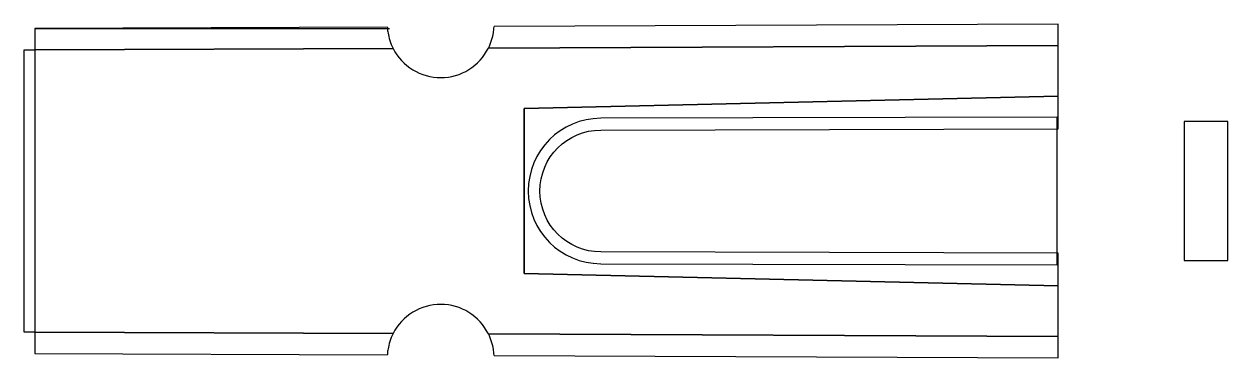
# Model space of a CAD drawing. Header units: millimetres. Extents: x -29.7 to -1.1, y -2.1 to 5.9.
import ezdxf

# ---------------------------------------------------------------- set-up
doc = ezdxf.new("R2010")
doc.units = ezdxf.units.MM
doc.layers.get('0').update_dxf_attribs({"linetype": 'CONTINUOUS'})

msp = doc.modelspace()

# ---------------------------------------------------------------- linework, layer by layer
for p, q in [((-21.055, 5.798), (-29.44, 5.761)), ((-29.44, 5.76), (-21, 5.76)), ((-5.105, 5.867), (-18.518, 5.809)), ((-5.105, 5.359), (-5.105, 5.867)), ((-20.918, 5.29), (-29.44, 5.253)), ((-29.44, 5.253), (-20.918, 5.29)), ((-29.44, 5.253), (-29.44, -1.443)), ((-5.105, 5.359), (-18.65, 5.3)), ((-18.65, 5.3), (-5.105, 5.359)), ((-5.105, 4.16), (-5.105, 5.359)), ((-17.805, 3.861), (-5.105, 4.16)), ((-17.805, 3.861), (-5.105, 4.16)), ((-17.805, -0.051), (-17.805, 3.861)), ((-5.105, -0.35), (-17.805, -0.051)), ((-5.105, -1.549), (-5.105, -0.35)), ((-29.44, -1.443), (-20.918, -1.48)), ((-20.918, -1.48), (-29.44, -1.443)), ((-18.65, -1.49), (-5.105, -1.549)), ((-5.105, -1.549), (-18.65, -1.49)), ((-5.105, -2.057), (-5.105, -1.549)), ((-29.44, -1.951), (-21.055, -1.988)), ((-18.518, -1.999), (-5.105, -2.057))]:
    msp.add_line(p, q)
for points in [[(-29.693, 5.253), (-29.44, 5.253), (-29.44, -1.443), (-29.693, -1.443)], [(-2.108, 3.556), (-2.108, 0.254), (-1.067, 0.254), (-1.067, 3.556)]]:
    msp.add_lwpolyline(points, close=True)
for points in [[(-15.981, 3.353), (-5.105, 3.378), (-5.105, 4.16), (-17.805, 3.861), (-17.805, -0.051), (-5.105, -0.35), (-5.105, 0.432), (-15.981, 0.457, -0.997667)], [(-15.982, 3.631, 0.997667), (-15.982, 0.179), (-5.131, 0.154), (-5.131, 3.656)]]:
    msp.add_lwpolyline(points, format="xyb", close=True)
for centre, major_axis, ratio, start_param, end_param in [((-29.439, 5.253), (-0.001, 0.508), 0.002223, 0.000004, 0.785395), ((-29.439, 5.283), (0.001, -0.465), 0.002044, 3.92483, 4.775811), ((-19.787, 5.867), (0, -1.27), 0.99999, 5.18401, 7.391087), ((-19.787, -2.057), (0, 1.27), 0.99999, 5.175284, 7.38236), ((-29.439, -1.443), (-0.001, -0.508), 0.002282, 4.712398, 5.497789), ((-29.439, -1.514), (0.001, 0.437), 0.002319, 2.290764, 3.141745)]:
    msp.add_ellipse(centre, major_axis=major_axis, ratio=ratio, start_param=start_param, end_param=end_param)
for points, knots in [([(-21.055, 5.798), (-21.055, 5.798), (-21.054, 5.785), (-21.05, 5.733), (-21.046, 5.695), (-21.03, 5.603), (-21.016, 5.544), (-20.976, 5.417), (-20.949, 5.35), (-20.918, 5.29)], [0.16903795, 0.16903795, 0.16903795, 0.16903795, 0.18815363, 0.18815363, 0.2072693, 0.2072693, 0.22744775, 0.22744775, 0.24762512, 0.24762512, 0.24762512, 0.24762512]), ([(-18.65, 5.3), (-18.62, 5.36), (-18.594, 5.427), (-18.554, 5.553), (-18.541, 5.613), (-18.526, 5.705), (-18.522, 5.744), (-18.518, 5.796), (-18.518, 5.809), (-18.518, 5.809)], [-0.24743626, -0.24743626, -0.24743626, -0.24743626, -0.22733394, -0.22733394, -0.20723054, -0.20723054, -0.18805528, -0.18805528, -0.16888002, -0.16888002, -0.16888002, -0.16888002]), ([(-20.918, -1.48), (-20.948, -1.54), (-20.976, -1.607), (-21.016, -1.733), (-21.029, -1.792), (-21.046, -1.884), (-21.05, -1.923), (-21.054, -1.975), (-21.055, -1.988), (-21.055, -1.988)], [0.25951723, 0.25951723, 0.25951723, 0.25951723, 0.27963008, 0.27963008, 0.29974402, 0.29974402, 0.31892394, 0.31892394, 0.33810387, 0.33810387, 0.33810387, 0.33810387]), ([(-18.518, -1.999), (-18.518, -1.999), (-18.518, -1.986), (-18.522, -1.934), (-18.526, -1.895), (-18.541, -1.803), (-18.554, -1.743), (-18.594, -1.617), (-18.62, -1.55), (-18.65, -1.49)], [-0.33810236, -0.33810236, -0.33810236, -0.33810236, -0.31892711, -0.31892711, -0.29975185, -0.29975185, -0.27964845, -0.27964845, -0.25954613, -0.25954613, -0.25954613, -0.25954613])]:
    msp.add_open_spline(points, degree=3, knots=knots)

doc.saveas('drawing.dxf')
